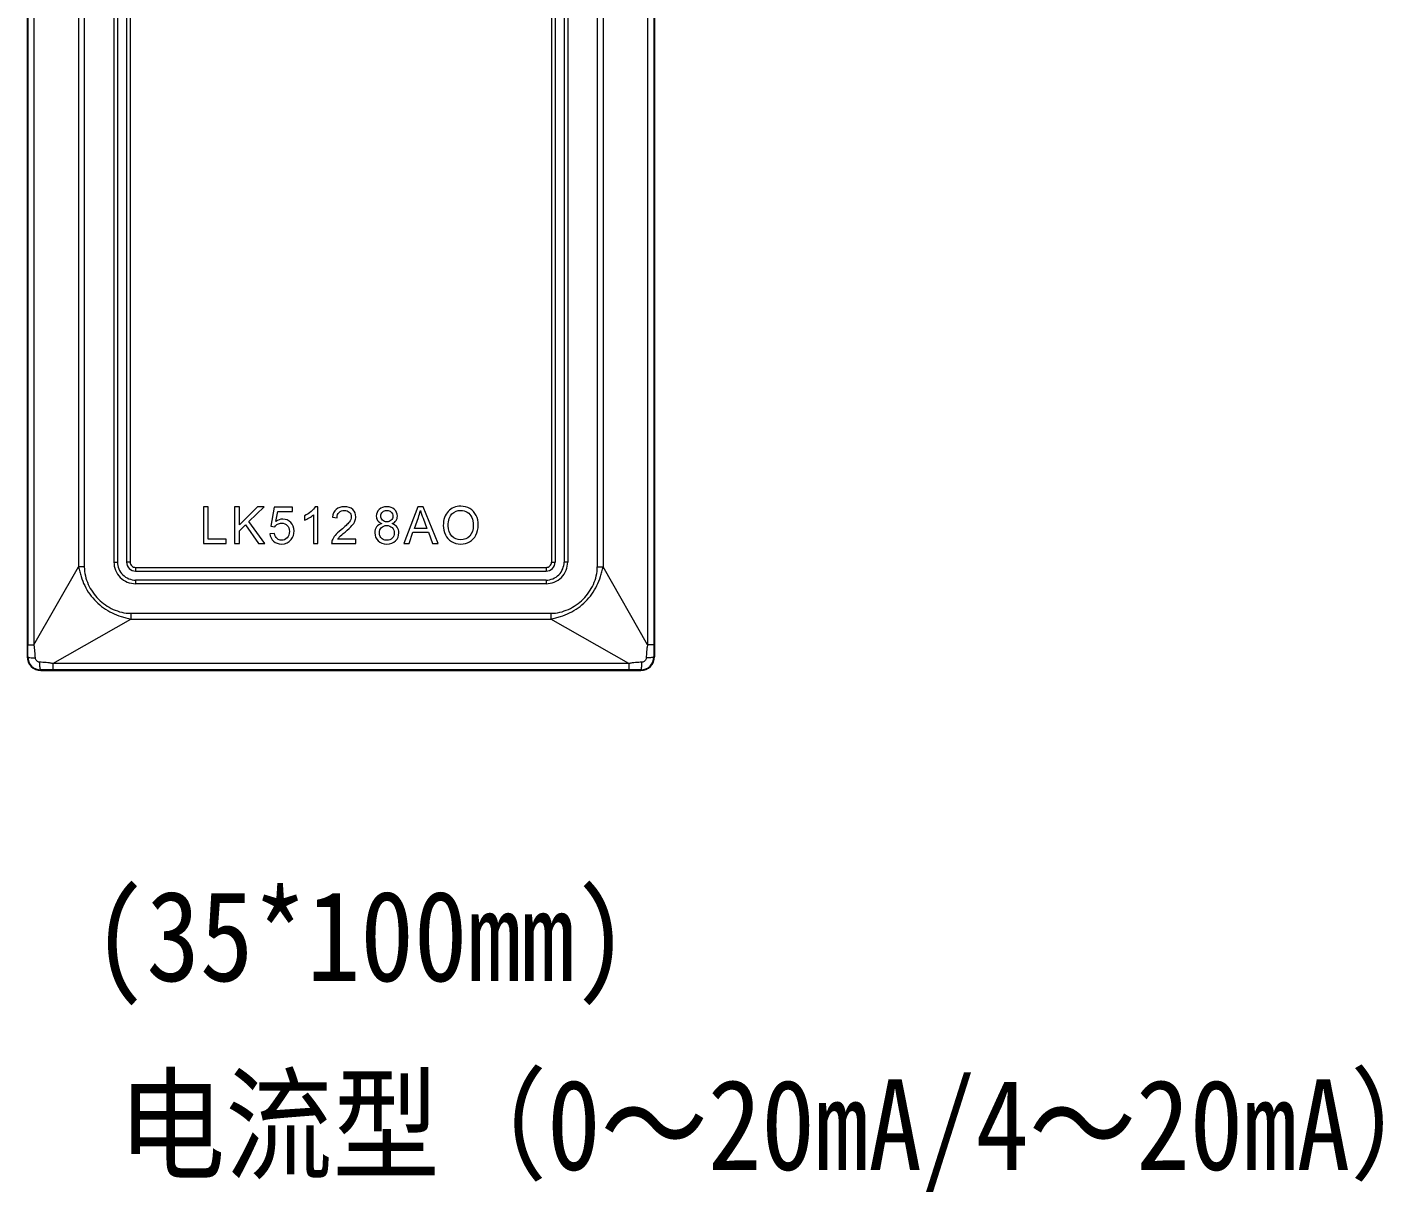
# Model space of a CAD drawing. Header units: millimetres. Extents: x 33157 to 59611, y -29750 to 1750.
# Drawn here: x 53659.9 to 53734.9, y 710.5 to 774.9 of the extents above; entities that cross this region are included whole.
import ezdxf

# ---------------------------------------------------------------- set-up
doc = ezdxf.new("R2010")
doc.units = ezdxf.units.MM
doc.layers.get('0').update_dxf_attribs({"lineweight": 18})
doc.styles.add('STYLE1', font='')
doc.styles.get('STYLE1').set_extended_font_data('宋体')

msp = doc.modelspace()

# ---------------------------------------------------------------- linework, layer by layer
at = {"lineweight": 9}
for p, q in [((53659.877, 838.567), (53659.877, 740.067)), ((53694.577, 838.567), (53694.577, 740.067)), ((53659.915, 837.902), (53659.915, 740.731)), ((53660.257, 837.902), (53660.257, 740.731)), ((53694.197, 837.902), (53694.197, 740.731)), ((53694.539, 837.902), (53694.539, 740.731)), ((53662.723, 833.586), (53662.723, 745.047)), ((53663.039, 833.586), (53663.039, 745.047)), ((53664.677, 833.317), (53664.677, 745.317)), ((53664.877, 833.317), (53664.877, 745.317)), ((53665.377, 833.317), (53665.377, 745.317)), ((53665.577, 833.317), (53665.577, 745.317)), ((53688.877, 833.317), (53688.877, 745.317)), ((53689.077, 833.317), (53689.077, 745.317)), ((53689.577, 833.317), (53689.577, 745.317)), ((53689.777, 833.317), (53689.777, 745.317)), ((53691.415, 833.586), (53691.415, 745.047)), ((53691.731, 833.586), (53691.731, 745.047)), ((53662.723, 745.047), (53662.723, 745.047)), ((53663.039, 745.047), (53663.039, 745.047)), ((53664.877, 745.317), (53664.877, 745.317)), ((53665.577, 745.317), (53665.577, 745.317)), ((53665.877, 745.017), (53665.877, 745.017)), ((53665.877, 745.017), (53665.877, 744.817)), ((53688.577, 745.017), (53688.577, 745.017)), ((53688.577, 745.017), (53688.577, 745.017)), ((53688.577, 745.017), (53688.577, 744.817)), ((53688.577, 745.017), (53688.577, 745.017)), ((53688.577, 744.817), (53688.577, 744.817)), ((53689.077, 745.317), (53689.077, 745.317)), ((53689.777, 745.317), (53689.777, 745.317)), ((53691.731, 745.047), (53691.731, 745.047)), ((53665.877, 744.317), (53665.877, 744.317)), ((53665.877, 744.317), (53665.877, 744.117)), ((53688.577, 744.317), (53688.577, 744.317)), ((53688.577, 744.317), (53688.577, 744.317)), ((53688.577, 744.317), (53688.577, 744.117)), ((53688.577, 744.117), (53688.577, 744.117)), ((53665.608, 742.479), (53665.608, 742.479)), ((53665.608, 742.479), (53665.608, 742.163)), ((53688.846, 742.479), (53688.846, 742.479)), ((53688.846, 742.479), (53688.846, 742.479)), ((53688.846, 742.479), (53688.846, 742.163)), ((53665.608, 742.163), (53665.608, 742.163)), ((53688.846, 742.163), (53688.846, 742.163)), ((53660.257, 740.731), (53660.257, 740.731)), ((53694.539, 740.731), (53694.539, 740.731)), ((53659.914, 740.067), (53659.914, 740.067)), ((53661.291, 739.696), (53661.291, 739.696)), ((53661.291, 739.696), (53661.291, 739.354)), ((53693.163, 739.696), (53693.163, 739.696)), ((53693.163, 739.696), (53693.163, 739.696)), ((53693.163, 739.696), (53693.163, 739.354)), ((53694.577, 740.067), (53694.577, 740.067)), ((53660.627, 739.354), (53660.627, 739.354)), ((53660.627, 739.354), (53660.627, 739.317)), ((53693.163, 739.354), (53693.163, 739.354)), ((53693.827, 739.354), (53693.827, 739.354)), ((53693.827, 739.354), (53693.827, 739.317)), ((53693.827, 739.317), (53693.827, 739.317))]:
    msp.add_line(p, q, dxfattribs=at)
for points, knots in [([(53669.627, 746.347), (53669.627, 746.347), (53669.627, 748.368), (53669.627, 748.368), (53669.627, 748.368), (53669.895, 748.368), (53669.895, 748.368), (53669.895, 748.368), (53669.895, 746.584), (53669.895, 746.584), (53669.895, 746.584), (53670.888, 746.584), (53670.888, 746.584), (53670.888, 746.584), (53670.888, 746.347), (53670.888, 746.347), (53670.888, 746.347), (53669.627, 746.347), (53669.627, 746.347)], [0, 0, 0, 0, 141237.053848, 141237.053848, 141237.053848, 282474.107696, 282474.107696, 282474.107696, 423711.161544, 423711.161544, 423711.161544, 564948.215393, 564948.215393, 564948.215393, 706185.269241, 706185.269241, 706185.269241, 847422.323089, 847422.323089, 847422.323089, 847422.323089]), ([(53671.353, 746.347), (53671.353, 746.347), (53671.353, 748.368), (53671.353, 748.368), (53671.353, 748.368), (53671.621, 748.368), (53671.621, 748.368), (53671.621, 748.368), (53671.621, 747.366), (53671.621, 747.366), (53671.621, 747.366), (53672.625, 748.368), (53672.625, 748.368), (53672.625, 748.368), (53672.987, 748.368), (53672.987, 748.368), (53672.987, 748.368), (53672.14, 747.549), (53672.14, 747.549), (53672.14, 747.549), (53673.024, 746.347), (53673.024, 746.347), (53673.024, 746.347), (53672.671, 746.347), (53672.671, 746.347), (53672.671, 746.347), (53671.952, 747.367), (53671.952, 747.367), (53671.952, 747.367), (53671.621, 747.047), (53671.621, 747.047), (53671.621, 747.047), (53671.621, 746.347), (53671.621, 746.347), (53671.621, 746.347), (53671.353, 746.347), (53671.353, 746.347)], [0, 0, 0, 0, 134958.164558, 134958.164558, 134958.164558, 269916.329116, 269916.329116, 269916.329116, 404874.493674, 404874.493674, 404874.493674, 539832.658232, 539832.658232, 539832.658232, 674790.82279, 674790.82279, 674790.82279, 809748.987348, 809748.987348, 809748.987348, 944707.151907, 944707.151907, 944707.151907, 1079665.316465, 1079665.316465, 1079665.316465, 1214623.481023, 1214623.481023, 1214623.481023, 1349581.645581, 1349581.645581, 1349581.645581, 1484539.810139, 1484539.810139, 1484539.810139, 1619497.974697, 1619497.974697, 1619497.974697, 1619497.974697]), ([(53675.963, 746.347), (53675.963, 746.347), (53675.714, 746.347), (53675.714, 746.347), (53675.714, 746.347), (53675.714, 747.929), (53675.714, 747.929), (53675.655, 747.871), (53675.576, 747.814), (53675.479, 747.758), (53675.382, 747.701), (53675.295, 747.658), (53675.218, 747.63), (53675.218, 747.63), (53675.218, 747.869), (53675.218, 747.869), (53675.356, 747.934), (53675.478, 748.013), (53675.582, 748.107), (53675.686, 748.199), (53675.759, 748.289), (53675.803, 748.377), (53675.803, 748.377), (53675.963, 748.377), (53675.963, 748.377), (53675.963, 748.377), (53675.963, 746.347), (53675.963, 746.347)], [0, 0, 0, 0, 137105.685933, 137105.685933, 137105.685933, 274211.371865, 274211.371865, 274211.371865, 411317.057798, 411317.057798, 411317.057798, 548422.743731, 548422.743731, 548422.743731, 685528.429664, 685528.429664, 685528.429664, 822634.115596, 822634.115596, 822634.115596, 959739.801529, 959739.801529, 959739.801529, 1096845.487462, 1096845.487462, 1096845.487462, 1233951.173395, 1233951.173395, 1233951.173395, 1233951.173395]), ([(53678.059, 746.584), (53678.059, 746.584), (53678.059, 746.347), (53678.059, 746.347), (53678.059, 746.347), (53676.721, 746.347), (53676.721, 746.347), (53676.719, 746.407), (53676.729, 746.464), (53676.75, 746.52), (53676.784, 746.611), (53676.84, 746.701), (53676.915, 746.789), (53676.991, 746.877), (53677.099, 746.978), (53677.24, 747.093), (53677.459, 747.274), (53677.607, 747.416), (53677.685, 747.521), (53677.763, 747.627), (53677.802, 747.726), (53677.802, 747.821), (53677.802, 747.919), (53677.767, 748.002), (53677.696, 748.069), (53677.626, 748.137), (53677.533, 748.17), (53677.42, 748.17), (53677.3, 748.17), (53677.204, 748.135), (53677.132, 748.063), (53677.06, 747.992), (53677.024, 747.893), (53677.023, 747.767), (53677.023, 747.767), (53676.769, 747.792), (53676.769, 747.792), (53676.786, 747.982), (53676.852, 748.127), (53676.966, 748.227), (53677.08, 748.327), (53677.233, 748.377), (53677.426, 748.377), (53677.619, 748.377), (53677.773, 748.323), (53677.886, 748.215), (53677.999, 748.107), (53678.056, 747.974), (53678.056, 747.815), (53678.056, 747.734), (53678.039, 747.654), (53678.006, 747.576), (53677.973, 747.498), (53677.918, 747.416), (53677.841, 747.329), (53677.764, 747.243), (53677.637, 747.124), (53677.459, 746.973), (53677.31, 746.848), (53677.214, 746.764), (53677.172, 746.719), (53677.129, 746.674), (53677.094, 746.63), (53677.067, 746.584), (53677.067, 746.584), (53678.059, 746.584), (53678.059, 746.584)], [0, 0, 0, 0, 132117.409763, 132117.409763, 132117.409763, 264234.819527, 264234.819527, 264234.819527, 396352.22929, 396352.22929, 396352.22929, 528469.639053, 528469.639053, 528469.639053, 660587.048817, 660587.048817, 660587.048817, 792704.45858, 792704.45858, 792704.45858, 924821.868344, 924821.868344, 924821.868344, 1056939.278107, 1056939.278107, 1056939.278107, 1189056.68787, 1189056.68787, 1189056.68787, 1321174.097634, 1321174.097634, 1321174.097634, 1453291.507397, 1453291.507397, 1453291.507397, 1585408.91716, 1585408.91716, 1585408.91716, 1717526.326924, 1717526.326924, 1717526.326924, 1849643.736687, 1849643.736687, 1849643.736687, 1981761.14645, 1981761.14645, 1981761.14645, 2113878.556214, 2113878.556214, 2113878.556214, 2245995.965977, 2245995.965977, 2245995.965977, 2378113.37574, 2378113.37574, 2378113.37574, 2510230.785504, 2510230.785504, 2510230.785504, 2642348.195267, 2642348.195267, 2642348.195267, 2774465.605031, 2774465.605031, 2774465.605031, 2906583.014794, 2906583.014794, 2906583.014794, 2906583.014794]), ([(53679.494, 747.443), (53679.391, 747.48), (53679.315, 747.535), (53679.265, 747.604), (53679.215, 747.674), (53679.19, 747.758), (53679.19, 747.855), (53679.19, 748.003), (53679.243, 748.126), (53679.348, 748.226), (53679.454, 748.326), (53679.594, 748.377), (53679.77, 748.377), (53679.946, 748.377), (53680.088, 748.325), (53680.195, 748.223), (53680.302, 748.12), (53680.356, 747.996), (53680.356, 747.848), (53680.356, 747.755), (53680.332, 747.673), (53680.283, 747.604), (53680.234, 747.534), (53680.159, 747.48), (53680.059, 747.443), (53680.183, 747.402), (53680.276, 747.337), (53680.341, 747.247), (53680.405, 747.157), (53680.438, 747.05), (53680.438, 746.925), (53680.438, 746.752), (53680.377, 746.607), (53680.255, 746.49), (53680.133, 746.372), (53679.972, 746.313), (53679.773, 746.313), (53679.574, 746.313), (53679.414, 746.372), (53679.292, 746.49), (53679.17, 746.608), (53679.109, 746.756), (53679.109, 746.932), (53679.109, 747.063), (53679.142, 747.173), (53679.209, 747.262), (53679.276, 747.351), (53679.371, 747.411), (53679.494, 747.443)], [0, 0, 0, 0, 133410.672021, 133410.672021, 133410.672021, 266821.344042, 266821.344042, 266821.344042, 400232.016063, 400232.016063, 400232.016063, 533642.688084, 533642.688084, 533642.688084, 667053.360105, 667053.360105, 667053.360105, 800464.032126, 800464.032126, 800464.032126, 933874.704147, 933874.704147, 933874.704147, 1067285.376168, 1067285.376168, 1067285.376168, 1200696.048189, 1200696.048189, 1200696.048189, 1334106.72021, 1334106.72021, 1334106.72021, 1467517.392231, 1467517.392231, 1467517.392231, 1600928.064251, 1600928.064251, 1600928.064251, 1734338.736272, 1734338.736272, 1734338.736272, 1867749.408293, 1867749.408293, 1867749.408293, 2001160.080314, 2001160.080314, 2001160.080314, 2134570.752335, 2134570.752335, 2134570.752335, 2134570.752335]), ([(53680.715, 746.347), (53680.715, 746.347), (53681.49, 748.368), (53681.49, 748.368), (53681.49, 748.368), (53681.784, 748.368), (53681.784, 748.368), (53681.784, 748.368), (53682.607, 746.347), (53682.607, 746.347), (53682.607, 746.347), (53682.303, 746.347), (53682.303, 746.347), (53682.303, 746.347), (53682.069, 746.96), (53682.069, 746.96), (53682.069, 746.96), (53681.218, 746.96), (53681.218, 746.96), (53681.218, 746.96), (53680.999, 746.347), (53680.999, 746.347), (53680.999, 746.347), (53680.715, 746.347), (53680.715, 746.347)], [0, 0, 0, 0, 138125.806851, 138125.806851, 138125.806851, 276251.613701, 276251.613701, 276251.613701, 414377.420552, 414377.420552, 414377.420552, 552503.227403, 552503.227403, 552503.227403, 690629.034253, 690629.034253, 690629.034253, 828754.841104, 828754.841104, 828754.841104, 966880.647955, 966880.647955, 966880.647955, 1105006.454805, 1105006.454805, 1105006.454805, 1105006.454805]), ([(53682.894, 747.331), (53682.894, 747.666), (53682.984, 747.928), (53683.164, 748.118), (53683.345, 748.307), (53683.577, 748.402), (53683.862, 748.402), (53684.049, 748.402), (53684.217, 748.357), (53684.367, 748.268), (53684.516, 748.179), (53684.631, 748.055), (53684.709, 747.896), (53684.788, 747.737), (53684.827, 747.556), (53684.827, 747.354), (53684.827, 747.15), (53684.786, 746.966), (53684.703, 746.805), (53684.62, 746.643), (53684.503, 746.521), (53684.352, 746.438), (53684.2, 746.355), (53684.036, 746.313), (53683.861, 746.313), (53683.67, 746.313), (53683.5, 746.36), (53683.35, 746.451), (53683.201, 746.543), (53683.087, 746.668), (53683.01, 746.827), (53682.932, 746.986), (53682.894, 747.154), (53682.894, 747.331)], [0, 0, 0, 0, 135596.093145, 135596.093145, 135596.093145, 271192.186289, 271192.186289, 271192.186289, 406788.279434, 406788.279434, 406788.279434, 542384.372579, 542384.372579, 542384.372579, 677980.465723, 677980.465723, 677980.465723, 813576.558868, 813576.558868, 813576.558868, 949172.652013, 949172.652013, 949172.652013, 1084768.745157, 1084768.745157, 1084768.745157, 1220364.838302, 1220364.838302, 1220364.838302, 1355960.931447, 1355960.931447, 1355960.931447, 1491557.024591, 1491557.024591, 1491557.024591, 1491557.024591]), ([(53673.305, 746.878), (53673.305, 746.878), (53673.565, 746.898), (53673.565, 746.898), (53673.584, 746.771), (53673.628, 746.676), (53673.698, 746.612), (53673.768, 746.549), (53673.853, 746.517), (53673.953, 746.517), (53674.074, 746.517), (53674.175, 746.562), (53674.257, 746.652), (53674.339, 746.742), (53674.38, 746.861), (53674.38, 747.01), (53674.38, 747.152), (53674.341, 747.263), (53674.263, 747.345), (53674.184, 747.427), (53674.08, 747.468), (53673.951, 747.468), (53673.87, 747.468), (53673.798, 747.449), (53673.734, 747.413), (53673.671, 747.376), (53673.621, 747.329), (53673.584, 747.27), (53673.584, 747.27), (53673.35, 747.304), (53673.35, 747.304), (53673.35, 747.304), (53673.545, 748.343), (53673.545, 748.343), (53673.545, 748.343), (53674.547, 748.343), (53674.547, 748.343), (53674.547, 748.343), (53674.547, 748.106), (53674.547, 748.106), (53674.547, 748.106), (53673.743, 748.106), (53673.743, 748.106), (53673.743, 748.106), (53673.635, 747.56), (53673.635, 747.56), (53673.756, 747.646), (53673.883, 747.688), (53674.016, 747.688), (53674.192, 747.688), (53674.34, 747.627), (53674.461, 747.504), (53674.582, 747.382), (53674.643, 747.225), (53674.643, 747.033), (53674.643, 746.85), (53674.589, 746.692), (53674.483, 746.559), (53674.354, 746.395), (53674.177, 746.313), (53673.953, 746.313), (53673.77, 746.313), (53673.62, 746.365), (53673.504, 746.468), (53673.388, 746.571), (53673.321, 746.708), (53673.305, 746.878)], [0, 0, 0, 0, 132109.727439, 132109.727439, 132109.727439, 264219.454878, 264219.454878, 264219.454878, 396329.182318, 396329.182318, 396329.182318, 528438.909757, 528438.909757, 528438.909757, 660548.637196, 660548.637196, 660548.637196, 792658.364635, 792658.364635, 792658.364635, 924768.092074, 924768.092074, 924768.092074, 1056877.819513, 1056877.819513, 1056877.819513, 1188987.546953, 1188987.546953, 1188987.546953, 1321097.274392, 1321097.274392, 1321097.274392, 1453207.001831, 1453207.001831, 1453207.001831, 1585316.72927, 1585316.72927, 1585316.72927, 1717426.456709, 1717426.456709, 1717426.456709, 1849536.184148, 1849536.184148, 1849536.184148, 1981645.911588, 1981645.911588, 1981645.911588, 2113755.639027, 2113755.639027, 2113755.639027, 2245865.366466, 2245865.366466, 2245865.366466, 2377975.093905, 2377975.093905, 2377975.093905, 2510084.821344, 2510084.821344, 2510084.821344, 2642194.548783, 2642194.548783, 2642194.548783, 2774304.276223, 2774304.276223, 2774304.276223, 2906414.003662, 2906414.003662, 2906414.003662, 2906414.003662]), ([(53679.444, 747.864), (53679.444, 747.768), (53679.475, 747.69), (53679.536, 747.63), (53679.597, 747.569), (53679.677, 747.538), (53679.776, 747.538), (53679.872, 747.538), (53679.951, 747.568), (53680.011, 747.629), (53680.072, 747.689), (53680.102, 747.763), (53680.102, 747.85), (53680.102, 747.941), (53680.071, 748.018), (53680.008, 748.08), (53679.946, 748.142), (53679.868, 748.173), (53679.773, 748.173), (53679.678, 748.173), (53679.599, 748.143), (53679.537, 748.082), (53679.475, 748.021), (53679.444, 747.949), (53679.444, 747.864)], [0, 0, 0, 0, 138123.796986, 138123.796986, 138123.796986, 276247.593972, 276247.593972, 276247.593972, 414371.390959, 414371.390959, 414371.390959, 552495.187945, 552495.187945, 552495.187945, 690618.984931, 690618.984931, 690618.984931, 828742.781917, 828742.781917, 828742.781917, 966866.578904, 966866.578904, 966866.578904, 1104990.37589, 1104990.37589, 1104990.37589, 1104990.37589]), ([(53681.296, 747.177), (53681.296, 747.177), (53681.985, 747.177), (53681.985, 747.177), (53681.985, 747.177), (53681.774, 747.737), (53681.774, 747.737), (53681.711, 747.908), (53681.663, 748.048), (53681.629, 748.159), (53681.602, 748.027), (53681.564, 747.898), (53681.518, 747.77), (53681.518, 747.77), (53681.296, 747.177), (53681.296, 747.177)], [0, 0, 0, 0, 143857.065805, 143857.065805, 143857.065805, 287714.13161, 287714.13161, 287714.13161, 431571.197414, 431571.197414, 431571.197414, 575428.263219, 575428.263219, 575428.263219, 719285.329024, 719285.329024, 719285.329024, 719285.329024]), ([(53683.17, 747.326), (53683.17, 747.083), (53683.236, 746.892), (53683.367, 746.752), (53683.497, 746.612), (53683.662, 746.542), (53683.859, 746.542), (53684.06, 746.542), (53684.226, 746.613), (53684.356, 746.754), (53684.486, 746.895), (53684.551, 747.095), (53684.551, 747.355), (53684.551, 747.519), (53684.523, 747.662), (53684.467, 747.785), (53684.412, 747.907), (53684.33, 748.002), (53684.224, 748.069), (53684.116, 748.137), (53683.996, 748.17), (53683.863, 748.17), (53683.674, 748.17), (53683.512, 748.106), (53683.375, 747.976), (53683.239, 747.846), (53683.17, 747.63), (53683.17, 747.326)], [0, 0, 0, 0, 137127.911688, 137127.911688, 137127.911688, 274255.823376, 274255.823376, 274255.823376, 411383.735064, 411383.735064, 411383.735064, 548511.646752, 548511.646752, 548511.646752, 685639.558439, 685639.558439, 685639.558439, 822767.470127, 822767.470127, 822767.470127, 959895.381815, 959895.381815, 959895.381815, 1097023.293503, 1097023.293503, 1097023.293503, 1234151.205191, 1234151.205191, 1234151.205191, 1234151.205191]), ([(53679.363, 746.93), (53679.363, 746.859), (53679.379, 746.791), (53679.412, 746.725), (53679.445, 746.659), (53679.495, 746.607), (53679.562, 746.571), (53679.628, 746.535), (53679.699, 746.517), (53679.775, 746.517), (53679.895, 746.517), (53679.992, 746.555), (53680.069, 746.631), (53680.146, 746.707), (53680.184, 746.804), (53680.184, 746.922), (53680.184, 747.041), (53680.144, 747.14), (53680.066, 747.218), (53679.987, 747.296), (53679.887, 747.335), (53679.767, 747.335), (53679.649, 747.335), (53679.553, 747.297), (53679.477, 747.219), (53679.401, 747.142), (53679.363, 747.046), (53679.363, 746.93)], [0, 0, 0, 0, 137118.97346, 137118.97346, 137118.97346, 274237.946919, 274237.946919, 274237.946919, 411356.920379, 411356.920379, 411356.920379, 548475.893839, 548475.893839, 548475.893839, 685594.867299, 685594.867299, 685594.867299, 822713.840758, 822713.840758, 822713.840758, 959832.814218, 959832.814218, 959832.814218, 1096951.787678, 1096951.787678, 1096951.787678, 1234070.761137, 1234070.761137, 1234070.761137, 1234070.761137])]:
    msp.add_open_spline(points, degree=3, knots=knots)
for points in [[(53660.257, 740.731), (53660.257, 740.731), (53662.723, 745.047), (53662.723, 745.047)], [(53663.039, 745.047), (53663.039, 745.047), (53662.723, 745.047), (53662.723, 745.047)], [(53664.677, 745.317), (53664.677, 745.317), (53664.877, 745.317), (53664.877, 745.317)], [(53665.577, 745.317), (53665.577, 745.317), (53665.377, 745.317), (53665.377, 745.317)], [(53665.877, 745.017), (53665.877, 745.017), (53688.577, 745.017), (53688.577, 745.017)], [(53665.877, 745.017), (53665.877, 745.017), (53688.577, 745.017), (53688.577, 745.017)], [(53665.877, 744.817), (53665.877, 744.817), (53688.577, 744.817), (53688.577, 744.817)], [(53688.877, 745.317), (53688.877, 745.317), (53689.077, 745.317), (53689.077, 745.317)], [(53689.777, 745.317), (53689.777, 745.317), (53689.577, 745.317), (53689.577, 745.317)], [(53691.415, 745.047), (53691.415, 745.047), (53691.731, 745.047), (53691.731, 745.047)], [(53694.197, 740.731), (53694.197, 740.731), (53691.731, 745.047), (53691.731, 745.047)], [(53688.577, 744.317), (53688.577, 744.317), (53665.877, 744.317), (53665.877, 744.317)], [(53688.577, 744.117), (53688.577, 744.117), (53665.877, 744.117), (53665.877, 744.117)], [(53665.608, 742.479), (53665.608, 742.479), (53688.846, 742.479), (53688.846, 742.479)], [(53661.291, 739.696), (53661.291, 739.696), (53665.608, 742.163), (53665.608, 742.163)], [(53665.608, 742.163), (53665.608, 742.163), (53688.846, 742.163), (53688.846, 742.163)], [(53693.163, 739.696), (53693.163, 739.696), (53688.846, 742.163), (53688.846, 742.163)], [(53659.915, 740.731), (53659.915, 740.731), (53660.257, 740.731), (53660.257, 740.731)], [(53659.914, 740.067), (53659.914, 740.288), (53659.915, 740.509), (53659.915, 740.731)], [(53694.539, 740.731), (53694.539, 740.731), (53694.197, 740.731), (53694.197, 740.731)], [(53694.539, 740.731), (53694.539, 740.509), (53694.54, 740.288), (53694.54, 740.067)], [(53659.914, 740.067), (53659.914, 740.067), (53659.877, 740.067), (53659.877, 740.067)], [(53693.163, 739.696), (53693.163, 739.696), (53661.291, 739.696), (53661.291, 739.696)], [(53694.54, 740.067), (53694.54, 740.067), (53694.577, 740.067), (53694.577, 740.067)], [(53660.627, 739.317), (53660.627, 739.317), (53693.827, 739.317), (53693.827, 739.317)], [(53661.291, 739.354), (53661.07, 739.354), (53660.848, 739.354), (53660.627, 739.354)], [(53693.163, 739.354), (53693.163, 739.354), (53661.291, 739.354), (53661.291, 739.354)], [(53693.827, 739.354), (53693.606, 739.354), (53693.384, 739.354), (53693.163, 739.354)]]:
    msp.add_open_spline(points, degree=3, dxfattribs=at)
for points, knots in [([(53662.723, 745.047), (53662.745, 744.959), (53662.764, 744.87), (53662.786, 744.782), (53662.808, 744.694), (53662.832, 744.607), (53662.859, 744.52), (53662.914, 744.347), (53662.98, 744.177), (53663.06, 744.013), (53663.139, 743.85), (53663.232, 743.693), (53663.338, 743.545), (53663.443, 743.397), (53663.561, 743.257), (53663.689, 743.129), (53663.818, 743), (53663.957, 742.883), (53664.105, 742.777), (53664.253, 742.672), (53664.41, 742.579), (53664.574, 742.499), (53664.737, 742.42), (53664.907, 742.353), (53665.08, 742.299), (53665.167, 742.272), (53665.255, 742.248), (53665.343, 742.226), (53665.431, 742.204), (53665.519, 742.184), (53665.608, 742.163)], [0, 0, 0, 0, 136201.478816, 136201.478816, 136201.478816, 272402.957632, 272402.957632, 272402.957632, 408604.436448, 408604.436448, 408604.436448, 544805.915263, 544805.915263, 544805.915263, 681007.394079, 681007.394079, 681007.394079, 817208.872895, 817208.872895, 817208.872895, 953410.351711, 953410.351711, 953410.351711, 1089611.830527, 1089611.830527, 1089611.830527, 1225813.309343, 1225813.309343, 1225813.309343, 1362014.788159, 1362014.788159, 1362014.788159, 1362014.788159]), ([(53663.039, 745.047), (53663.039, 744.881), (53663.061, 744.715), (53663.099, 744.553), (53663.137, 744.39), (53663.191, 744.232), (53663.259, 744.08), (53663.395, 743.778), (53663.588, 743.499), (53663.823, 743.263), (53664.059, 743.027), (53664.338, 742.834), (53664.641, 742.699), (53664.793, 742.631), (53664.951, 742.577), (53665.113, 742.539), (53665.275, 742.501), (53665.442, 742.479), (53665.608, 742.479)], [0, 0, 0, 0, 141226.811569, 141226.811569, 141226.811569, 282453.623137, 282453.623137, 282453.623137, 423680.434706, 423680.434706, 423680.434706, 564907.246274, 564907.246274, 564907.246274, 706134.057843, 706134.057843, 706134.057843, 847360.869411, 847360.869411, 847360.869411, 847360.869411]), ([(53664.677, 745.317), (53664.677, 744.998), (53664.803, 744.693), (53665.028, 744.468), (53665.254, 744.243), (53665.559, 744.117), (53665.877, 744.117)], [0, 0, 0, 0, 166354.359969, 166354.359969, 166354.359969, 332708.719937, 332708.719937, 332708.719937, 332708.719937]), ([(53664.877, 745.317), (53664.877, 745.051), (53664.982, 744.797), (53665.17, 744.61), (53665.357, 744.422), (53665.612, 744.317), (53665.877, 744.317)], [0, 0, 0, 0, 166354.777891, 166354.777891, 166354.777891, 332709.555783, 332709.555783, 332709.555783, 332709.555783]), ([(53665.377, 745.317), (53665.377, 745.184), (53665.43, 745.057), (53665.523, 744.963), (53665.617, 744.869), (53665.744, 744.817), (53665.877, 744.817)], [0, 0, 0, 0, 166355.823095, 166355.823095, 166355.823095, 332711.646191, 332711.646191, 332711.646191, 332711.646191]), ([(53665.577, 745.317), (53665.577, 745.237), (53665.609, 745.161), (53665.665, 745.105), (53665.721, 745.048), (53665.797, 745.017), (53665.877, 745.017)], [0, 0, 0, 0, 166356.241185, 166356.241185, 166356.241185, 332712.482371, 332712.482371, 332712.482371, 332712.482371]), ([(53688.577, 744.117), (53688.895, 744.117), (53689.2, 744.243), (53689.426, 744.468), (53689.651, 744.693), (53689.777, 744.998), (53689.777, 745.317)], [0, 0, 0, 0, 166430.380733, 166430.380733, 166430.380733, 332860.761466, 332860.761466, 332860.761466, 332860.761466]), ([(53688.577, 744.317), (53688.842, 744.317), (53689.097, 744.422), (53689.284, 744.61), (53689.472, 744.797), (53689.577, 745.051), (53689.577, 745.317)], [0, 0, 0, 0, 166429.9368, 166429.9368, 166429.9368, 332859.8736, 332859.8736, 332859.8736, 332859.8736]), ([(53688.577, 744.817), (53688.71, 744.817), (53688.837, 744.869), (53688.931, 744.963), (53689.024, 745.057), (53689.077, 745.184), (53689.077, 745.317)], [0, 0, 0, 0, 166428.827071, 166428.827071, 166428.827071, 332857.654143, 332857.654143, 332857.654143, 332857.654143]), ([(53688.577, 745.017), (53688.657, 745.017), (53688.733, 745.048), (53688.789, 745.105), (53688.845, 745.161), (53688.877, 745.237), (53688.877, 745.317)], [0, 0, 0, 0, 166428.383112, 166428.383112, 166428.383112, 332856.766224, 332856.766224, 332856.766224, 332856.766224]), ([(53688.846, 742.479), (53689.012, 742.479), (53689.179, 742.501), (53689.341, 742.539), (53689.503, 742.577), (53689.661, 742.631), (53689.813, 742.699), (53690.116, 742.834), (53690.395, 743.027), (53690.631, 743.263), (53690.866, 743.499), (53691.059, 743.778), (53691.195, 744.08), (53691.263, 744.232), (53691.317, 744.39), (53691.355, 744.553), (53691.393, 744.715), (53691.415, 744.881), (53691.415, 745.047)], [0, 0, 0, 0, 141297.795133, 141297.795133, 141297.795133, 282595.590265, 282595.590265, 282595.590265, 423893.385398, 423893.385398, 423893.385398, 565191.180531, 565191.180531, 565191.180531, 706488.975664, 706488.975664, 706488.975664, 847786.770796, 847786.770796, 847786.770796, 847786.770796]), ([(53688.846, 742.163), (53688.934, 742.184), (53689.023, 742.204), (53689.111, 742.226), (53689.199, 742.248), (53689.287, 742.272), (53689.374, 742.299), (53689.547, 742.353), (53689.717, 742.42), (53689.88, 742.499), (53690.044, 742.579), (53690.201, 742.672), (53690.349, 742.777), (53690.497, 742.883), (53690.636, 743), (53690.765, 743.129), (53690.893, 743.257), (53691.011, 743.397), (53691.116, 743.545), (53691.222, 743.693), (53691.315, 743.85), (53691.394, 744.013), (53691.474, 744.177), (53691.54, 744.347), (53691.595, 744.52), (53691.622, 744.607), (53691.646, 744.694), (53691.668, 744.782), (53691.69, 744.87), (53691.709, 744.959), (53691.731, 745.047)], [0, 0, 0, 0, 136270.817939, 136270.817939, 136270.817939, 272541.635878, 272541.635878, 272541.635878, 408812.453818, 408812.453818, 408812.453818, 545083.271757, 545083.271757, 545083.271757, 681354.089696, 681354.089696, 681354.089696, 817624.907635, 817624.907635, 817624.907635, 953895.725574, 953895.725574, 953895.725574, 1090166.543513, 1090166.543513, 1090166.543513, 1226437.361453, 1226437.361453, 1226437.361453, 1362708.179392, 1362708.179392, 1362708.179392, 1362708.179392]), ([(53660.334, 740.011), (53660.331, 740.071), (53660.328, 740.132), (53660.324, 740.192), (53660.32, 740.252), (53660.316, 740.313), (53660.312, 740.373), (53660.307, 740.433), (53660.301, 740.493), (53660.294, 740.553), (53660.287, 740.614), (53660.278, 740.674), (53660.257, 740.731)], [0, 0, 0, 0, 147504.526645, 147504.526645, 147504.526645, 295009.05329, 295009.05329, 295009.05329, 442513.579935, 442513.579935, 442513.579935, 590018.106579, 590018.106579, 590018.106579, 590018.106579]), ([(53694.197, 740.731), (53694.186, 740.703), (53694.179, 740.673), (53694.174, 740.643), (53694.168, 740.614), (53694.164, 740.584), (53694.16, 740.553), (53694.153, 740.493), (53694.147, 740.433), (53694.142, 740.373), (53694.138, 740.312), (53694.134, 740.252), (53694.13, 740.192), (53694.126, 740.132), (53694.123, 740.071), (53694.12, 740.011)], [0, 0, 0, 0, 143900.722673, 143900.722673, 143900.722673, 287801.445345, 287801.445345, 287801.445345, 431702.168018, 431702.168018, 431702.168018, 575602.890691, 575602.890691, 575602.890691, 719503.613364, 719503.613364, 719503.613364, 719503.613364]), ([(53659.877, 740.067), (53659.877, 739.868), (53659.956, 739.677), (53660.097, 739.536), (53660.237, 739.396), (53660.428, 739.317), (53660.627, 739.317)], [0, 0, 0, 0, 166346.944058, 166346.944058, 166346.944058, 332693.888116, 332693.888116, 332693.888116, 332693.888116]), ([(53659.914, 740.067), (53659.914, 739.877), (53659.989, 739.696), (53660.123, 739.562), (53660.256, 739.429), (53660.438, 739.353), (53660.627, 739.354)], [0, 0, 0, 0, 166347.020962, 166347.020962, 166347.020962, 332694.041924, 332694.041924, 332694.041924, 332694.041924]), ([(53659.914, 740.067), (53659.915, 740.062), (53659.919, 740.059), (53659.923, 740.057), (53659.931, 740.052), (53659.939, 740.05), (53659.947, 740.047), (53659.959, 740.044), (53659.972, 740.041), (53659.985, 740.038), (53660.002, 740.035), (53660.019, 740.033), (53660.036, 740.03), (53660.081, 740.025), (53660.126, 740.021), (53660.171, 740.018), (53660.225, 740.014), (53660.28, 740.012), (53660.334, 740.011)], [0, 0, 0, 0, 141223.512651, 141223.512651, 141223.512651, 282447.025303, 282447.025303, 282447.025303, 423670.537954, 423670.537954, 423670.537954, 564894.050605, 564894.050605, 564894.050605, 706117.563256, 706117.563256, 706117.563256, 847341.075908, 847341.075908, 847341.075908, 847341.075908]), ([(53660.571, 739.774), (53660.512, 739.777), (53660.453, 739.805), (53660.409, 739.849), (53660.365, 739.892), (53660.338, 739.952), (53660.334, 740.011)], [0, 0, 0, 0, 166348.00391, 166348.00391, 166348.00391, 332696.00782, 332696.00782, 332696.00782, 332696.00782]), ([(53660.627, 739.354), (53660.623, 739.354), (53660.62, 739.358), (53660.617, 739.363), (53660.613, 739.371), (53660.61, 739.379), (53660.608, 739.387), (53660.604, 739.399), (53660.601, 739.412), (53660.599, 739.425), (53660.596, 739.442), (53660.593, 739.459), (53660.591, 739.476), (53660.585, 739.52), (53660.581, 739.565), (53660.578, 739.61), (53660.575, 739.665), (53660.573, 739.719), (53660.571, 739.774)], [0, 0, 0, 0, 141225.96547, 141225.96547, 141225.96547, 282451.930941, 282451.930941, 282451.930941, 423677.896411, 423677.896411, 423677.896411, 564903.861881, 564903.861881, 564903.861881, 706129.827352, 706129.827352, 706129.827352, 847355.792822, 847355.792822, 847355.792822, 847355.792822]), ([(53661.291, 739.696), (53661.263, 739.707), (53661.233, 739.714), (53661.204, 739.72), (53661.174, 739.725), (53661.144, 739.73), (53661.114, 739.733), (53661.054, 739.741), (53660.993, 739.746), (53660.933, 739.751), (53660.873, 739.756), (53660.812, 739.76), (53660.752, 739.764), (53660.692, 739.767), (53660.632, 739.771), (53660.571, 739.774)], [0, 0, 0, 0, 143812.42069, 143812.42069, 143812.42069, 287624.84138, 287624.84138, 287624.84138, 431437.26207, 431437.26207, 431437.26207, 575249.682759, 575249.682759, 575249.682759, 719062.103449, 719062.103449, 719062.103449, 719062.103449]), ([(53693.883, 739.774), (53693.822, 739.771), (53693.762, 739.767), (53693.702, 739.764), (53693.641, 739.76), (53693.581, 739.756), (53693.521, 739.751), (53693.461, 739.746), (53693.401, 739.74), (53693.34, 739.733), (53693.28, 739.726), (53693.219, 739.718), (53693.163, 739.696)], [0, 0, 0, 0, 147597.265501, 147597.265501, 147597.265501, 295194.531002, 295194.531002, 295194.531002, 442791.796502, 442791.796502, 442791.796502, 590389.062003, 590389.062003, 590389.062003, 590389.062003]), ([(53693.827, 739.317), (53694.026, 739.317), (53694.217, 739.396), (53694.357, 739.536), (53694.498, 739.677), (53694.577, 739.868), (53694.577, 740.067)], [0, 0, 0, 0, 166453.797108, 166453.797108, 166453.797108, 332907.594216, 332907.594216, 332907.594216, 332907.594216]), ([(53693.827, 739.354), (53694.016, 739.353), (53694.198, 739.429), (53694.331, 739.562), (53694.465, 739.696), (53694.54, 739.877), (53694.54, 740.067)], [0, 0, 0, 0, 166453.715593, 166453.715593, 166453.715593, 332907.431187, 332907.431187, 332907.431187, 332907.431187]), ([(53693.827, 739.354), (53693.831, 739.354), (53693.834, 739.358), (53693.837, 739.363), (53693.841, 739.371), (53693.844, 739.379), (53693.846, 739.387), (53693.85, 739.399), (53693.853, 739.412), (53693.855, 739.425), (53693.858, 739.442), (53693.861, 739.459), (53693.863, 739.476), (53693.869, 739.52), (53693.873, 739.565), (53693.876, 739.61), (53693.879, 739.665), (53693.881, 739.719), (53693.883, 739.774)], [0, 0, 0, 0, 141314.0646, 141314.0646, 141314.0646, 282628.1292, 282628.1292, 282628.1292, 423942.1938, 423942.1938, 423942.1938, 565256.2584, 565256.2584, 565256.2584, 706570.323, 706570.323, 706570.323, 847884.3876, 847884.3876, 847884.3876, 847884.3876]), ([(53694.12, 740.011), (53694.116, 739.952), (53694.089, 739.892), (53694.045, 739.849), (53694.001, 739.805), (53693.942, 739.777), (53693.883, 739.774)], [0, 0, 0, 0, 166452.802854, 166452.802854, 166452.802854, 332905.605708, 332905.605708, 332905.605708, 332905.605708]), ([(53694.54, 740.067), (53694.539, 740.062), (53694.535, 740.059), (53694.531, 740.057), (53694.523, 740.052), (53694.515, 740.05), (53694.507, 740.047), (53694.495, 740.044), (53694.482, 740.041), (53694.469, 740.038), (53694.452, 740.035), (53694.435, 740.033), (53694.418, 740.03), (53694.373, 740.025), (53694.328, 740.021), (53694.283, 740.018), (53694.229, 740.014), (53694.174, 740.012), (53694.12, 740.011)], [0, 0, 0, 0, 141314.875709, 141314.875709, 141314.875709, 282629.751419, 282629.751419, 282629.751419, 423944.627128, 423944.627128, 423944.627128, 565259.502837, 565259.502837, 565259.502837, 706574.378547, 706574.378547, 706574.378547, 847889.254256, 847889.254256, 847889.254256, 847889.254256])]:
    msp.add_open_spline(points, degree=3, knots=knots, dxfattribs=at)

# ---------------------------------------------------------------- texts
at = {"color": 0, "style": 'STYLE1', "width": 0.87}
for s, p in [('(35*100mm)', (53663.513, 722.138)), ('电流型（0～20mA/4～20mA）', (53664.902, 711.7))]:
    msp.add_text(s, height=5, dxfattribs=at).set_placement(p)

doc.saveas('drawing.dxf')
